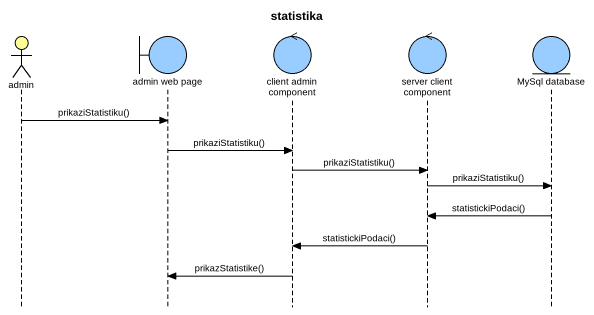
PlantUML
@startuml
title statistika
hide footbox
actor admin #FFFE99
boundary "admin web page" as admin_web_page #99CCFF
control "client admin component" as client_admin_component #99CCFF
control "server client component" as server_client_component #99CCFF
entity "MySql database" as MySql_database #99CCFF

admin -> admin_web_page : prikaziStatistiku()
admin_web_page -> client_admin_component : prikaziStatistiku()
client_admin_component -> server_client_component : prikaziStatistiku()
server_client_component -> MySql_database : prikaziStatistiku()
MySql_database -> server_client_component : statistickiPodaci()
server_client_component -> client_admin_component : statistickiPodaci()
client_admin_component -> admin_web_page : prikazStatistike()
@enduml
